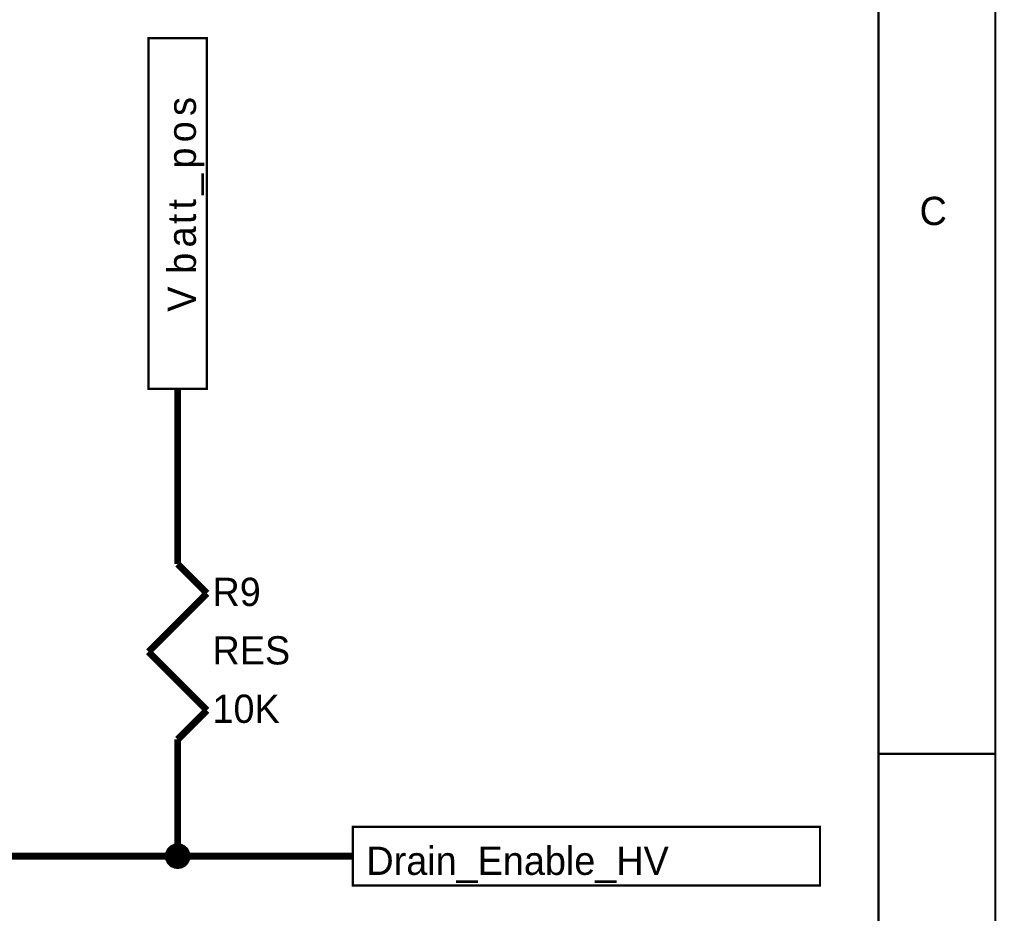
# Model space of a CAD drawing. Header units: millimetres. Extents: x 0 to 9.5, y 0 to 7.5.
# Drawn here: x 7.829 to 9.502, y 1.602 to 3.132 of the extents above; entities that cross this region are included whole.
import ezdxf

# ---------------------------------------------------------------- set-up
doc = ezdxf.new("R2010")
doc.units = ezdxf.units.MM
doc.header["$MEASUREMENT"] = 0
doc.layers.add('Sheet', color=255, linetype='Continuous')

msp = doc.modelspace()

# ---------------------------------------------------------------- linework, layer by layer
at = {"layer": 'Sheet', "const_width": 0.0039}
for points in [[(0.0008, 7.5), (0.0008, 0), (9.4996, 0), (9.4996, 7.5), (0.0008, 7.5), (0.0008, 7.5)], [(0.0008, 7.5), (9.4996, 7.5), (9.4996, 0), (0.0008, 0), (0.0008, 7.5)], [(0.2009, 7.2999), (0.2009, 0.1997), (9.2995, 0.1997), (9.2995, 7.2999), (0.2009, 7.2999), (0.2009, 7.2999)], [(0.2009, 7.2999), (9.2995, 7.2999), (9.2995, 0.1997), (0.2009, 0.1997), (0.2009, 7.2999)], [(8.0497, 3.1), (8.0497, 2.5), (8.1497, 2.5), (8.1497, 3.1), (8.0497, 3.1), (8.0497, 3.1)], [(8.1497, 2.5), (8.0497, 2.5), (8.0497, 3.1), (8.1497, 3.1), (8.1497, 2.5)], [(8.3998, 1.7499), (8.3998, 1.6498), (9.1994, 1.6498), (9.1994, 1.7499), (8.3998, 1.7499), (8.3998, 1.7499)], [(8.3998, 1.6498), (8.3998, 1.7499), (9.1994, 1.7499), (9.1994, 1.6498), (8.3998, 1.6498)]]:
    msp.add_lwpolyline(points, close=True, dxfattribs=at)
at = {"layer": 'Sheet'}
for points, const_width in [([(8.0997, 2.2999), (8.0997, 2.5)], 0.0118), ([(8.0997, 2.1998), (8.0997, 2.2999)], 0.0118), ([(8.1497, 2.1498), (8.0997, 2.1998)], 0.0118), ([(8.0497, 2.0497), (8.1497, 2.1498)], 0.0118), ([(8.1497, 1.9496), (8.0497, 2.0497)], 0.0118), ([(8.0997, 1.8996), (8.1497, 1.9496)], 0.0118), ([(8.0997, 1.8996), (8.0997, 1.7999)], 0.0118), ([(9.4996, 1.875), (9.2995, 1.875)], 0.0039), ([(8.0997, 1.7999), (8.0997, 1.6999), (8.3998, 1.6999)], 0.0118), ([(8.0797, 1.6999), (8.0797, 1.7007), (8.0797, 1.702), (8.0801, 1.7028), (8.0801, 1.7041), (8.0805, 1.7049), (8.0805, 1.7057), (8.0809, 1.7066), (8.0813, 1.7074), (8.0818, 1.7086), (8.0822, 1.7095), (8.0826, 1.7103), (8.083, 1.7111), (8.0838, 1.712), (8.0843, 1.7124), (8.0851, 1.7132), (8.0855, 1.7141), (8.0863, 1.7145), (8.0872, 1.7153), (8.0876, 1.7157), (8.0884, 1.7166), (8.0893, 1.717), (8.0901, 1.7174), (8.0909, 1.7178), (8.0922, 1.7182), (8.093, 1.7186), (8.0938, 1.7191), (8.0947, 1.7191), (8.0955, 1.7195), (8.0968, 1.7195), (8.0976, 1.7199), (8.0988, 1.7199), (8.0997, 1.7199)], 0.0039), ([(8.0797, 1.6999), (8.0797, 1.7007), (8.0797, 1.702), (8.0801, 1.7028), (8.0801, 1.7041), (8.0805, 1.7049), (8.0805, 1.7057), (8.0809, 1.7066), (8.0813, 1.7074), (8.0818, 1.7086), (8.0822, 1.7095), (8.0826, 1.7103), (8.083, 1.7111), (8.0838, 1.712), (8.0843, 1.7124), (8.0851, 1.7132), (8.0855, 1.7141), (8.0863, 1.7145), (8.0872, 1.7153), (8.0876, 1.7157), (8.0884, 1.7166), (8.0893, 1.717), (8.0901, 1.7174), (8.0909, 1.7178), (8.0922, 1.7182), (8.093, 1.7186), (8.0938, 1.7191), (8.0947, 1.7191), (8.0955, 1.7195), (8.0968, 1.7195), (8.0976, 1.7199), (8.0988, 1.7199), (8.0997, 1.7199)], 0.0039), ([(8.0797, 1.6999), (8.0797, 1.7007), (8.0797, 1.702), (8.0801, 1.7028), (8.0801, 1.7041), (8.0805, 1.7049), (8.0805, 1.7057), (8.0809, 1.7066), (8.0813, 1.7074), (8.0818, 1.7086), (8.0822, 1.7095), (8.0826, 1.7103), (8.083, 1.7111), (8.0838, 1.712), (8.0843, 1.7124), (8.0851, 1.7132), (8.0855, 1.7141), (8.0863, 1.7145), (8.0872, 1.7153), (8.0876, 1.7157), (8.0884, 1.7166), (8.0893, 1.717), (8.0901, 1.7174), (8.0909, 1.7178), (8.0922, 1.7182), (8.093, 1.7186), (8.0938, 1.7191), (8.0947, 1.7191), (8.0955, 1.7195), (8.0968, 1.7195), (8.0976, 1.7199), (8.0988, 1.7199), (8.0997, 1.7199)], 0.0039), ([(8.0797, 1.6999), (8.0797, 1.7007), (8.0797, 1.702), (8.0801, 1.7028), (8.0801, 1.7041), (8.0805, 1.7049), (8.0805, 1.7057), (8.0809, 1.7066), (8.0813, 1.7074), (8.0818, 1.7086), (8.0822, 1.7095), (8.0826, 1.7103), (8.083, 1.7111), (8.0838, 1.712), (8.0843, 1.7124), (8.0851, 1.7132), (8.0855, 1.7141), (8.0863, 1.7145), (8.0872, 1.7153), (8.0876, 1.7157), (8.0884, 1.7166), (8.0893, 1.717), (8.0901, 1.7174), (8.0909, 1.7178), (8.0922, 1.7182), (8.093, 1.7186), (8.0938, 1.7191), (8.0947, 1.7191), (8.0955, 1.7195), (8.0968, 1.7195), (8.0976, 1.7199), (8.0988, 1.7199), (8.0997, 1.7199)], 0.0039), ([(8.0797, 1.6999), (8.0797, 1.7007), (8.0797, 1.702), (8.0801, 1.7028), (8.0801, 1.7041), (8.0805, 1.7049), (8.0805, 1.7057), (8.0809, 1.7066), (8.0813, 1.7074), (8.0818, 1.7086), (8.0822, 1.7095), (8.0826, 1.7103), (8.083, 1.7111), (8.0838, 1.712), (8.0843, 1.7124), (8.0851, 1.7132), (8.0855, 1.7141), (8.0863, 1.7145), (8.0872, 1.7153), (8.0876, 1.7157), (8.0884, 1.7166), (8.0893, 1.717), (8.0901, 1.7174), (8.0909, 1.7178), (8.0922, 1.7182), (8.093, 1.7186), (8.0938, 1.7191), (8.0947, 1.7191), (8.0955, 1.7195), (8.0968, 1.7195), (8.0976, 1.7199), (8.0988, 1.7199), (8.0997, 1.7199)], 0.0039), ([(8.0797, 1.6999), (8.0797, 1.7007), (8.0797, 1.702), (8.0801, 1.7028), (8.0801, 1.7041), (8.0805, 1.7049), (8.0805, 1.7057), (8.0809, 1.7066), (8.0813, 1.7074), (8.0818, 1.7086), (8.0822, 1.7095), (8.0826, 1.7103), (8.083, 1.7111), (8.0838, 1.712), (8.0843, 1.7124), (8.0851, 1.7132), (8.0855, 1.7141), (8.0863, 1.7145), (8.0872, 1.7153), (8.0876, 1.7157), (8.0884, 1.7166), (8.0893, 1.717), (8.0901, 1.7174), (8.0909, 1.7178), (8.0922, 1.7182), (8.093, 1.7186), (8.0938, 1.7191), (8.0947, 1.7191), (8.0955, 1.7195), (8.0968, 1.7195), (8.0976, 1.7199), (8.0988, 1.7199), (8.0997, 1.7199)], 0.0039), ([(8.0797, 1.6999), (8.0797, 1.7007), (8.0797, 1.702), (8.0801, 1.7028), (8.0801, 1.7041), (8.0805, 1.7049), (8.0805, 1.7057), (8.0809, 1.7066), (8.0813, 1.7074), (8.0818, 1.7086), (8.0822, 1.7095), (8.0826, 1.7103), (8.083, 1.7111), (8.0838, 1.712), (8.0843, 1.7124), (8.0851, 1.7132), (8.0855, 1.7141), (8.0863, 1.7145), (8.0872, 1.7153), (8.0876, 1.7157), (8.0884, 1.7166), (8.0893, 1.717), (8.0901, 1.7174), (8.0909, 1.7178), (8.0922, 1.7182), (8.093, 1.7186), (8.0938, 1.7191), (8.0947, 1.7191), (8.0955, 1.7195), (8.0968, 1.7195), (8.0976, 1.7199), (8.0988, 1.7199), (8.0997, 1.7199)], 0.0039), ([(8.0797, 1.6999), (8.0797, 1.7007), (8.0797, 1.702), (8.0801, 1.7028), (8.0801, 1.7041), (8.0805, 1.7049), (8.0805, 1.7057), (8.0809, 1.7066), (8.0813, 1.7074), (8.0818, 1.7086), (8.0822, 1.7095), (8.0826, 1.7103), (8.083, 1.7111), (8.0838, 1.712), (8.0843, 1.7124), (8.0851, 1.7132), (8.0855, 1.7141), (8.0863, 1.7145), (8.0872, 1.7153), (8.0876, 1.7157), (8.0884, 1.7166), (8.0893, 1.717), (8.0901, 1.7174), (8.0909, 1.7178), (8.0922, 1.7182), (8.093, 1.7186), (8.0938, 1.7191), (8.0947, 1.7191), (8.0955, 1.7195), (8.0968, 1.7195), (8.0976, 1.7199), (8.0988, 1.7199), (8.0997, 1.7199)], 0.0039), ([(8.0997, 1.7199), (8.0997, 1.7199)], 0.0039), ([(8.0997, 1.7199), (8.1009, 1.7199), (8.1018, 1.7199), (8.1026, 1.7195), (8.1038, 1.7195), (8.1047, 1.7191), (8.1055, 1.7191), (8.1068, 1.7186), (8.1076, 1.7182), (8.1084, 1.7178), (8.1093, 1.7174), (8.1101, 1.717), (8.1109, 1.7166), (8.1118, 1.7157), (8.1126, 1.7153), (8.113, 1.7145), (8.1139, 1.7141), (8.1147, 1.7132), (8.1151, 1.7124), (8.1159, 1.712), (8.1164, 1.7111), (8.1168, 1.7103), (8.1172, 1.7095), (8.1176, 1.7086), (8.118, 1.7074), (8.1184, 1.7066), (8.1189, 1.7057), (8.1193, 1.7049), (8.1193, 1.7041), (8.1193, 1.7028), (8.1197, 1.702), (8.1197, 1.7007), (8.1197, 1.6999)], 0.0039), ([(8.0997, 1.7199), (8.0997, 1.7199)], 0.0039), ([(8.0997, 1.7199), (8.1009, 1.7199), (8.1018, 1.7199), (8.1026, 1.7195), (8.1038, 1.7195), (8.1047, 1.7191), (8.1055, 1.7191), (8.1068, 1.7186), (8.1076, 1.7182), (8.1084, 1.7178), (8.1093, 1.7174), (8.1101, 1.717), (8.1109, 1.7166), (8.1118, 1.7157), (8.1126, 1.7153), (8.113, 1.7145), (8.1139, 1.7141), (8.1147, 1.7132), (8.1151, 1.7124), (8.1159, 1.712), (8.1164, 1.7111), (8.1168, 1.7103), (8.1172, 1.7095), (8.1176, 1.7086), (8.118, 1.7074), (8.1184, 1.7066), (8.1189, 1.7057), (8.1193, 1.7049), (8.1193, 1.7041), (8.1193, 1.7028), (8.1197, 1.702), (8.1197, 1.7007), (8.1197, 1.6999)], 0.0039), ([(8.0997, 1.7199), (8.0997, 1.7199)], 0.0039), ([(8.0997, 1.7199), (8.1009, 1.7199), (8.1018, 1.7199), (8.1026, 1.7195), (8.1038, 1.7195), (8.1047, 1.7191), (8.1055, 1.7191), (8.1068, 1.7186), (8.1076, 1.7182), (8.1084, 1.7178), (8.1093, 1.7174), (8.1101, 1.717), (8.1109, 1.7166), (8.1118, 1.7157), (8.1126, 1.7153), (8.113, 1.7145), (8.1139, 1.7141), (8.1147, 1.7132), (8.1151, 1.7124), (8.1159, 1.712), (8.1164, 1.7111), (8.1168, 1.7103), (8.1172, 1.7095), (8.1176, 1.7086), (8.118, 1.7074), (8.1184, 1.7066), (8.1189, 1.7057), (8.1193, 1.7049), (8.1193, 1.7041), (8.1193, 1.7028), (8.1197, 1.702), (8.1197, 1.7007), (8.1197, 1.6999)], 0.0039), ([(8.0997, 1.7199), (8.0997, 1.7199)], 0.0039), ([(8.0997, 1.7199), (8.1009, 1.7199), (8.1018, 1.7199), (8.1026, 1.7195), (8.1038, 1.7195), (8.1047, 1.7191), (8.1055, 1.7191), (8.1068, 1.7186), (8.1076, 1.7182), (8.1084, 1.7178), (8.1093, 1.7174), (8.1101, 1.717), (8.1109, 1.7166), (8.1118, 1.7157), (8.1126, 1.7153), (8.113, 1.7145), (8.1139, 1.7141), (8.1147, 1.7132), (8.1151, 1.7124), (8.1159, 1.712), (8.1164, 1.7111), (8.1168, 1.7103), (8.1172, 1.7095), (8.1176, 1.7086), (8.118, 1.7074), (8.1184, 1.7066), (8.1189, 1.7057), (8.1193, 1.7049), (8.1193, 1.7041), (8.1193, 1.7028), (8.1197, 1.702), (8.1197, 1.7007), (8.1197, 1.6999)], 0.0039), ([(8.0997, 1.7199), (8.0997, 1.7199)], 0.0039), ([(8.0997, 1.7199), (8.1009, 1.7199), (8.1018, 1.7199), (8.1026, 1.7195), (8.1038, 1.7195), (8.1047, 1.7191), (8.1055, 1.7191), (8.1068, 1.7186), (8.1076, 1.7182), (8.1084, 1.7178), (8.1093, 1.7174), (8.1101, 1.717), (8.1109, 1.7166), (8.1118, 1.7157), (8.1126, 1.7153), (8.113, 1.7145), (8.1139, 1.7141), (8.1147, 1.7132), (8.1151, 1.7124), (8.1159, 1.712), (8.1164, 1.7111), (8.1168, 1.7103), (8.1172, 1.7095), (8.1176, 1.7086), (8.118, 1.7074), (8.1184, 1.7066), (8.1189, 1.7057), (8.1193, 1.7049), (8.1193, 1.7041), (8.1193, 1.7028), (8.1197, 1.702), (8.1197, 1.7007), (8.1197, 1.6999)], 0.0039), ([(8.0997, 1.7199), (8.0997, 1.7199)], 0.0039), ([(8.0997, 1.7199), (8.1009, 1.7199), (8.1018, 1.7199), (8.1026, 1.7195), (8.1038, 1.7195), (8.1047, 1.7191), (8.1055, 1.7191), (8.1068, 1.7186), (8.1076, 1.7182), (8.1084, 1.7178), (8.1093, 1.7174), (8.1101, 1.717), (8.1109, 1.7166), (8.1118, 1.7157), (8.1126, 1.7153), (8.113, 1.7145), (8.1139, 1.7141), (8.1147, 1.7132), (8.1151, 1.7124), (8.1159, 1.712), (8.1164, 1.7111), (8.1168, 1.7103), (8.1172, 1.7095), (8.1176, 1.7086), (8.118, 1.7074), (8.1184, 1.7066), (8.1189, 1.7057), (8.1193, 1.7049), (8.1193, 1.7041), (8.1193, 1.7028), (8.1197, 1.702), (8.1197, 1.7007), (8.1197, 1.6999)], 0.0039), ([(8.0997, 1.7199), (8.0997, 1.7199)], 0.0039), ([(8.0997, 1.7199), (8.1009, 1.7199), (8.1018, 1.7199), (8.1026, 1.7195), (8.1038, 1.7195), (8.1047, 1.7191), (8.1055, 1.7191), (8.1068, 1.7186), (8.1076, 1.7182), (8.1084, 1.7178), (8.1093, 1.7174), (8.1101, 1.717), (8.1109, 1.7166), (8.1118, 1.7157), (8.1126, 1.7153), (8.113, 1.7145), (8.1139, 1.7141), (8.1147, 1.7132), (8.1151, 1.7124), (8.1159, 1.712), (8.1164, 1.7111), (8.1168, 1.7103), (8.1172, 1.7095), (8.1176, 1.7086), (8.118, 1.7074), (8.1184, 1.7066), (8.1189, 1.7057), (8.1193, 1.7049), (8.1193, 1.7041), (8.1193, 1.7028), (8.1197, 1.702), (8.1197, 1.7007), (8.1197, 1.6999)], 0.0039), ([(8.0997, 1.7199), (8.0997, 1.7199)], 0.0039), ([(8.0997, 1.7199), (8.1009, 1.7199), (8.1018, 1.7199), (8.1026, 1.7195), (8.1038, 1.7195), (8.1047, 1.7191), (8.1055, 1.7191), (8.1068, 1.7186), (8.1076, 1.7182), (8.1084, 1.7178), (8.1093, 1.7174), (8.1101, 1.717), (8.1109, 1.7166), (8.1118, 1.7157), (8.1126, 1.7153), (8.113, 1.7145), (8.1139, 1.7141), (8.1147, 1.7132), (8.1151, 1.7124), (8.1159, 1.712), (8.1164, 1.7111), (8.1168, 1.7103), (8.1172, 1.7095), (8.1176, 1.7086), (8.118, 1.7074), (8.1184, 1.7066), (8.1189, 1.7057), (8.1193, 1.7049), (8.1193, 1.7041), (8.1193, 1.7028), (8.1197, 1.702), (8.1197, 1.7007), (8.1197, 1.6999)], 0.0039), ([(7.7999, 1.6999), (8.0997, 1.6999)], 0.0118), ([(8.0997, 1.6799), (8.0988, 1.6799), (8.0976, 1.6799), (8.0968, 1.6803), (8.0955, 1.6803), (8.0947, 1.6803), (8.0938, 1.6807), (8.093, 1.6811), (8.0922, 1.6815), (8.0909, 1.682), (8.0901, 1.6824), (8.0893, 1.6828), (8.0884, 1.6832), (8.0876, 1.6836), (8.0872, 1.6845), (8.0863, 1.6849), (8.0855, 1.6857), (8.0851, 1.6865), (8.0843, 1.687), (8.0838, 1.6878), (8.083, 1.6886), (8.0826, 1.6895), (8.0822, 1.6903), (8.0818, 1.6911), (8.0813, 1.692), (8.0809, 1.6928), (8.0805, 1.694), (8.0805, 1.6949), (8.0801, 1.6957), (8.0801, 1.697), (8.0797, 1.6978), (8.0797, 1.6986), (8.0797, 1.6999)], 0.0039), ([(8.0797, 1.6999), (8.0797, 1.6999)], 0.0039), ([(8.0997, 1.6799), (8.0988, 1.6799), (8.0976, 1.6799), (8.0968, 1.6803), (8.0955, 1.6803), (8.0947, 1.6803), (8.0938, 1.6807), (8.093, 1.6811), (8.0922, 1.6815), (8.0909, 1.682), (8.0901, 1.6824), (8.0893, 1.6828), (8.0884, 1.6832), (8.0876, 1.6836), (8.0872, 1.6845), (8.0863, 1.6849), (8.0855, 1.6857), (8.0851, 1.6865), (8.0843, 1.687), (8.0838, 1.6878), (8.083, 1.6886), (8.0826, 1.6895), (8.0822, 1.6903), (8.0818, 1.6911), (8.0813, 1.692), (8.0809, 1.6928), (8.0805, 1.694), (8.0805, 1.6949), (8.0801, 1.6957), (8.0801, 1.697), (8.0797, 1.6978), (8.0797, 1.6986), (8.0797, 1.6999)], 0.0039), ([(8.0797, 1.6999), (8.0797, 1.6999)], 0.0039), ([(8.0997, 1.6799), (8.0988, 1.6799), (8.0976, 1.6799), (8.0968, 1.6803), (8.0955, 1.6803), (8.0947, 1.6803), (8.0938, 1.6807), (8.093, 1.6811), (8.0922, 1.6815), (8.0909, 1.682), (8.0901, 1.6824), (8.0893, 1.6828), (8.0884, 1.6832), (8.0876, 1.6836), (8.0872, 1.6845), (8.0863, 1.6849), (8.0855, 1.6857), (8.0851, 1.6865), (8.0843, 1.687), (8.0838, 1.6878), (8.083, 1.6886), (8.0826, 1.6895), (8.0822, 1.6903), (8.0818, 1.6911), (8.0813, 1.692), (8.0809, 1.6928), (8.0805, 1.694), (8.0805, 1.6949), (8.0801, 1.6957), (8.0801, 1.697), (8.0797, 1.6978), (8.0797, 1.6986), (8.0797, 1.6999)], 0.0039), ([(8.0797, 1.6999), (8.0797, 1.6999)], 0.0039), ([(8.0997, 1.6799), (8.0988, 1.6799), (8.0976, 1.6799), (8.0968, 1.6803), (8.0955, 1.6803), (8.0947, 1.6803), (8.0938, 1.6807), (8.093, 1.6811), (8.0922, 1.6815), (8.0909, 1.682), (8.0901, 1.6824), (8.0893, 1.6828), (8.0884, 1.6832), (8.0876, 1.6836), (8.0872, 1.6845), (8.0863, 1.6849), (8.0855, 1.6857), (8.0851, 1.6865), (8.0843, 1.687), (8.0838, 1.6878), (8.083, 1.6886), (8.0826, 1.6895), (8.0822, 1.6903), (8.0818, 1.6911), (8.0813, 1.692), (8.0809, 1.6928), (8.0805, 1.694), (8.0805, 1.6949), (8.0801, 1.6957), (8.0801, 1.697), (8.0797, 1.6978), (8.0797, 1.6986), (8.0797, 1.6999)], 0.0039), ([(8.0797, 1.6999), (8.0797, 1.6999)], 0.0039), ([(8.0997, 1.6799), (8.0988, 1.6799), (8.0976, 1.6799), (8.0968, 1.6803), (8.0955, 1.6803), (8.0947, 1.6803), (8.0938, 1.6807), (8.093, 1.6811), (8.0922, 1.6815), (8.0909, 1.682), (8.0901, 1.6824), (8.0893, 1.6828), (8.0884, 1.6832), (8.0876, 1.6836), (8.0872, 1.6845), (8.0863, 1.6849), (8.0855, 1.6857), (8.0851, 1.6865), (8.0843, 1.687), (8.0838, 1.6878), (8.083, 1.6886), (8.0826, 1.6895), (8.0822, 1.6903), (8.0818, 1.6911), (8.0813, 1.692), (8.0809, 1.6928), (8.0805, 1.694), (8.0805, 1.6949), (8.0801, 1.6957), (8.0801, 1.697), (8.0797, 1.6978), (8.0797, 1.6986), (8.0797, 1.6999)], 0.0039), ([(8.0797, 1.6999), (8.0797, 1.6999)], 0.0039), ([(8.0997, 1.6799), (8.0988, 1.6799), (8.0976, 1.6799), (8.0968, 1.6803), (8.0955, 1.6803), (8.0947, 1.6803), (8.0938, 1.6807), (8.093, 1.6811), (8.0922, 1.6815), (8.0909, 1.682), (8.0901, 1.6824), (8.0893, 1.6828), (8.0884, 1.6832), (8.0876, 1.6836), (8.0872, 1.6845), (8.0863, 1.6849), (8.0855, 1.6857), (8.0851, 1.6865), (8.0843, 1.687), (8.0838, 1.6878), (8.083, 1.6886), (8.0826, 1.6895), (8.0822, 1.6903), (8.0818, 1.6911), (8.0813, 1.692), (8.0809, 1.6928), (8.0805, 1.694), (8.0805, 1.6949), (8.0801, 1.6957), (8.0801, 1.697), (8.0797, 1.6978), (8.0797, 1.6986), (8.0797, 1.6999)], 0.0039), ([(8.0797, 1.6999), (8.0797, 1.6999)], 0.0039), ([(8.0997, 1.6799), (8.0988, 1.6799), (8.0976, 1.6799), (8.0968, 1.6803), (8.0955, 1.6803), (8.0947, 1.6803), (8.0938, 1.6807), (8.093, 1.6811), (8.0922, 1.6815), (8.0909, 1.682), (8.0901, 1.6824), (8.0893, 1.6828), (8.0884, 1.6832), (8.0876, 1.6836), (8.0872, 1.6845), (8.0863, 1.6849), (8.0855, 1.6857), (8.0851, 1.6865), (8.0843, 1.687), (8.0838, 1.6878), (8.083, 1.6886), (8.0826, 1.6895), (8.0822, 1.6903), (8.0818, 1.6911), (8.0813, 1.692), (8.0809, 1.6928), (8.0805, 1.694), (8.0805, 1.6949), (8.0801, 1.6957), (8.0801, 1.697), (8.0797, 1.6978), (8.0797, 1.6986), (8.0797, 1.6999)], 0.0039), ([(8.0797, 1.6999), (8.0797, 1.6999)], 0.0039), ([(8.0997, 1.6799), (8.0988, 1.6799), (8.0976, 1.6799), (8.0968, 1.6803), (8.0955, 1.6803), (8.0947, 1.6803), (8.0938, 1.6807), (8.093, 1.6811), (8.0922, 1.6815), (8.0909, 1.682), (8.0901, 1.6824), (8.0893, 1.6828), (8.0884, 1.6832), (8.0876, 1.6836), (8.0872, 1.6845), (8.0863, 1.6849), (8.0855, 1.6857), (8.0851, 1.6865), (8.0843, 1.687), (8.0838, 1.6878), (8.083, 1.6886), (8.0826, 1.6895), (8.0822, 1.6903), (8.0818, 1.6911), (8.0813, 1.692), (8.0809, 1.6928), (8.0805, 1.694), (8.0805, 1.6949), (8.0801, 1.6957), (8.0801, 1.697), (8.0797, 1.6978), (8.0797, 1.6986), (8.0797, 1.6999)], 0.0039), ([(8.0797, 1.6999), (8.0797, 1.6999)], 0.0039), ([(8.1197, 1.6999), (8.1197, 1.6986), (8.1197, 1.6978), (8.1193, 1.697), (8.1193, 1.6957), (8.1193, 1.6949), (8.1189, 1.694), (8.1184, 1.6928), (8.118, 1.692), (8.1176, 1.6911), (8.1172, 1.6903), (8.1168, 1.6895), (8.1164, 1.6886), (8.1159, 1.6878), (8.1151, 1.687), (8.1147, 1.6865), (8.1139, 1.6857), (8.113, 1.6849), (8.1126, 1.6845), (8.1118, 1.6836), (8.1109, 1.6832), (8.1101, 1.6828), (8.1093, 1.6824), (8.1084, 1.682), (8.1076, 1.6815), (8.1068, 1.6811), (8.1055, 1.6807), (8.1047, 1.6803), (8.1038, 1.6803), (8.1026, 1.6803), (8.1018, 1.6799), (8.1009, 1.6799), (8.0997, 1.6799)], 0.0039), ([(8.1197, 1.6999), (8.1197, 1.6986), (8.1197, 1.6978), (8.1193, 1.697), (8.1193, 1.6957), (8.1193, 1.6949), (8.1189, 1.694), (8.1184, 1.6928), (8.118, 1.692), (8.1176, 1.6911), (8.1172, 1.6903), (8.1168, 1.6895), (8.1164, 1.6886), (8.1159, 1.6878), (8.1151, 1.687), (8.1147, 1.6865), (8.1139, 1.6857), (8.113, 1.6849), (8.1126, 1.6845), (8.1118, 1.6836), (8.1109, 1.6832), (8.1101, 1.6828), (8.1093, 1.6824), (8.1084, 1.682), (8.1076, 1.6815), (8.1068, 1.6811), (8.1055, 1.6807), (8.1047, 1.6803), (8.1038, 1.6803), (8.1026, 1.6803), (8.1018, 1.6799), (8.1009, 1.6799), (8.0997, 1.6799)], 0.0039), ([(8.1197, 1.6999), (8.1197, 1.6986), (8.1197, 1.6978), (8.1193, 1.697), (8.1193, 1.6957), (8.1193, 1.6949), (8.1189, 1.694), (8.1184, 1.6928), (8.118, 1.692), (8.1176, 1.6911), (8.1172, 1.6903), (8.1168, 1.6895), (8.1164, 1.6886), (8.1159, 1.6878), (8.1151, 1.687), (8.1147, 1.6865), (8.1139, 1.6857), (8.113, 1.6849), (8.1126, 1.6845), (8.1118, 1.6836), (8.1109, 1.6832), (8.1101, 1.6828), (8.1093, 1.6824), (8.1084, 1.682), (8.1076, 1.6815), (8.1068, 1.6811), (8.1055, 1.6807), (8.1047, 1.6803), (8.1038, 1.6803), (8.1026, 1.6803), (8.1018, 1.6799), (8.1009, 1.6799), (8.0997, 1.6799)], 0.0039), ([(8.1197, 1.6999), (8.1197, 1.6986), (8.1197, 1.6978), (8.1193, 1.697), (8.1193, 1.6957), (8.1193, 1.6949), (8.1189, 1.694), (8.1184, 1.6928), (8.118, 1.692), (8.1176, 1.6911), (8.1172, 1.6903), (8.1168, 1.6895), (8.1164, 1.6886), (8.1159, 1.6878), (8.1151, 1.687), (8.1147, 1.6865), (8.1139, 1.6857), (8.113, 1.6849), (8.1126, 1.6845), (8.1118, 1.6836), (8.1109, 1.6832), (8.1101, 1.6828), (8.1093, 1.6824), (8.1084, 1.682), (8.1076, 1.6815), (8.1068, 1.6811), (8.1055, 1.6807), (8.1047, 1.6803), (8.1038, 1.6803), (8.1026, 1.6803), (8.1018, 1.6799), (8.1009, 1.6799), (8.0997, 1.6799)], 0.0039), ([(8.1197, 1.6999), (8.1197, 1.6986), (8.1197, 1.6978), (8.1193, 1.697), (8.1193, 1.6957), (8.1193, 1.6949), (8.1189, 1.694), (8.1184, 1.6928), (8.118, 1.692), (8.1176, 1.6911), (8.1172, 1.6903), (8.1168, 1.6895), (8.1164, 1.6886), (8.1159, 1.6878), (8.1151, 1.687), (8.1147, 1.6865), (8.1139, 1.6857), (8.113, 1.6849), (8.1126, 1.6845), (8.1118, 1.6836), (8.1109, 1.6832), (8.1101, 1.6828), (8.1093, 1.6824), (8.1084, 1.682), (8.1076, 1.6815), (8.1068, 1.6811), (8.1055, 1.6807), (8.1047, 1.6803), (8.1038, 1.6803), (8.1026, 1.6803), (8.1018, 1.6799), (8.1009, 1.6799), (8.0997, 1.6799)], 0.0039), ([(8.1197, 1.6999), (8.1197, 1.6986), (8.1197, 1.6978), (8.1193, 1.697), (8.1193, 1.6957), (8.1193, 1.6949), (8.1189, 1.694), (8.1184, 1.6928), (8.118, 1.692), (8.1176, 1.6911), (8.1172, 1.6903), (8.1168, 1.6895), (8.1164, 1.6886), (8.1159, 1.6878), (8.1151, 1.687), (8.1147, 1.6865), (8.1139, 1.6857), (8.113, 1.6849), (8.1126, 1.6845), (8.1118, 1.6836), (8.1109, 1.6832), (8.1101, 1.6828), (8.1093, 1.6824), (8.1084, 1.682), (8.1076, 1.6815), (8.1068, 1.6811), (8.1055, 1.6807), (8.1047, 1.6803), (8.1038, 1.6803), (8.1026, 1.6803), (8.1018, 1.6799), (8.1009, 1.6799), (8.0997, 1.6799)], 0.0039), ([(8.1197, 1.6999), (8.1197, 1.6986), (8.1197, 1.6978), (8.1193, 1.697), (8.1193, 1.6957), (8.1193, 1.6949), (8.1189, 1.694), (8.1184, 1.6928), (8.118, 1.692), (8.1176, 1.6911), (8.1172, 1.6903), (8.1168, 1.6895), (8.1164, 1.6886), (8.1159, 1.6878), (8.1151, 1.687), (8.1147, 1.6865), (8.1139, 1.6857), (8.113, 1.6849), (8.1126, 1.6845), (8.1118, 1.6836), (8.1109, 1.6832), (8.1101, 1.6828), (8.1093, 1.6824), (8.1084, 1.682), (8.1076, 1.6815), (8.1068, 1.6811), (8.1055, 1.6807), (8.1047, 1.6803), (8.1038, 1.6803), (8.1026, 1.6803), (8.1018, 1.6799), (8.1009, 1.6799), (8.0997, 1.6799)], 0.0039), ([(8.1197, 1.6999), (8.1197, 1.6986), (8.1197, 1.6978), (8.1193, 1.697), (8.1193, 1.6957), (8.1193, 1.6949), (8.1189, 1.694), (8.1184, 1.6928), (8.118, 1.692), (8.1176, 1.6911), (8.1172, 1.6903), (8.1168, 1.6895), (8.1164, 1.6886), (8.1159, 1.6878), (8.1151, 1.687), (8.1147, 1.6865), (8.1139, 1.6857), (8.113, 1.6849), (8.1126, 1.6845), (8.1118, 1.6836), (8.1109, 1.6832), (8.1101, 1.6828), (8.1093, 1.6824), (8.1084, 1.682), (8.1076, 1.6815), (8.1068, 1.6811), (8.1055, 1.6807), (8.1047, 1.6803), (8.1038, 1.6803), (8.1026, 1.6803), (8.1018, 1.6799), (8.1009, 1.6799), (8.0997, 1.6799)], 0.0039), ([(8.1197, 1.6999), (8.1197, 1.6999), (8.1197, 1.6999), (8.1197, 1.6999), (8.1197, 1.6999), (8.1197, 1.6999), (8.1197, 1.6999), (8.1197, 1.6999), (8.1197, 1.6999), (8.1197, 1.6999), (8.1197, 1.6999), (8.1197, 1.6999), (8.1197, 1.6999), (8.1197, 1.6999), (8.1197, 1.6999), (8.1197, 1.6999), (8.1197, 1.6999), (8.1197, 1.6999), (8.1197, 1.6999), (8.1197, 1.6999), (8.1197, 1.6999), (8.1197, 1.6999), (8.1197, 1.6999), (8.1197, 1.6999), (8.1197, 1.6999), (8.1197, 1.6999), (8.1197, 1.6999), (8.1197, 1.6999), (8.1197, 1.6999), (8.1197, 1.6999), (8.1197, 1.6999), (8.1197, 1.6999), (8.1197, 1.6999)], 0.0039), ([(8.1197, 1.6999), (8.1197, 1.6999)], 0.0039), ([(8.1197, 1.6999), (8.1197, 1.6999), (8.1197, 1.6999), (8.1197, 1.6999), (8.1197, 1.6999), (8.1197, 1.6999), (8.1197, 1.6999), (8.1197, 1.6999), (8.1197, 1.6999), (8.1197, 1.6999), (8.1197, 1.6999), (8.1197, 1.6999), (8.1197, 1.6999), (8.1197, 1.6999), (8.1197, 1.6999), (8.1197, 1.6999), (8.1197, 1.6999), (8.1197, 1.6999), (8.1197, 1.6999), (8.1197, 1.6999), (8.1197, 1.6999), (8.1197, 1.6999), (8.1197, 1.6999), (8.1197, 1.6999), (8.1197, 1.6999), (8.1197, 1.6999), (8.1197, 1.6999), (8.1197, 1.6999), (8.1197, 1.6999), (8.1197, 1.6999), (8.1197, 1.6999), (8.1197, 1.6999), (8.1197, 1.6999)], 0.0039), ([(8.1197, 1.6999), (8.1197, 1.6999)], 0.0039), ([(8.1197, 1.6999), (8.1197, 1.6999), (8.1197, 1.6999), (8.1197, 1.6999), (8.1197, 1.6999), (8.1197, 1.6999), (8.1197, 1.6999), (8.1197, 1.6999), (8.1197, 1.6999), (8.1197, 1.6999), (8.1197, 1.6999), (8.1197, 1.6999), (8.1197, 1.6999), (8.1197, 1.6999), (8.1197, 1.6999), (8.1197, 1.6999), (8.1197, 1.6999), (8.1197, 1.6999), (8.1197, 1.6999), (8.1197, 1.6999), (8.1197, 1.6999), (8.1197, 1.6999), (8.1197, 1.6999), (8.1197, 1.6999), (8.1197, 1.6999), (8.1197, 1.6999), (8.1197, 1.6999), (8.1197, 1.6999), (8.1197, 1.6999), (8.1197, 1.6999), (8.1197, 1.6999), (8.1197, 1.6999), (8.1197, 1.6999)], 0.0039), ([(8.1197, 1.6999), (8.1197, 1.6999)], 0.0039), ([(8.1197, 1.6999), (8.1197, 1.6999), (8.1197, 1.6999), (8.1197, 1.6999), (8.1197, 1.6999), (8.1197, 1.6999), (8.1197, 1.6999), (8.1197, 1.6999), (8.1197, 1.6999), (8.1197, 1.6999), (8.1197, 1.6999), (8.1197, 1.6999), (8.1197, 1.6999), (8.1197, 1.6999), (8.1197, 1.6999), (8.1197, 1.6999), (8.1197, 1.6999), (8.1197, 1.6999), (8.1197, 1.6999), (8.1197, 1.6999), (8.1197, 1.6999), (8.1197, 1.6999), (8.1197, 1.6999), (8.1197, 1.6999), (8.1197, 1.6999), (8.1197, 1.6999), (8.1197, 1.6999), (8.1197, 1.6999), (8.1197, 1.6999), (8.1197, 1.6999), (8.1197, 1.6999), (8.1197, 1.6999), (8.1197, 1.6999)], 0.0039), ([(8.1197, 1.6999), (8.1197, 1.6999)], 0.0039), ([(8.1197, 1.6999), (8.1197, 1.6999), (8.1197, 1.6999), (8.1197, 1.6999), (8.1197, 1.6999), (8.1197, 1.6999), (8.1197, 1.6999), (8.1197, 1.6999), (8.1197, 1.6999), (8.1197, 1.6999), (8.1197, 1.6999), (8.1197, 1.6999), (8.1197, 1.6999), (8.1197, 1.6999), (8.1197, 1.6999), (8.1197, 1.6999), (8.1197, 1.6999), (8.1197, 1.6999), (8.1197, 1.6999), (8.1197, 1.6999), (8.1197, 1.6999), (8.1197, 1.6999), (8.1197, 1.6999), (8.1197, 1.6999), (8.1197, 1.6999), (8.1197, 1.6999), (8.1197, 1.6999), (8.1197, 1.6999), (8.1197, 1.6999), (8.1197, 1.6999), (8.1197, 1.6999), (8.1197, 1.6999), (8.1197, 1.6999)], 0.0039), ([(8.1197, 1.6999), (8.1197, 1.6999)], 0.0039), ([(8.1197, 1.6999), (8.1197, 1.6999), (8.1197, 1.6999), (8.1197, 1.6999), (8.1197, 1.6999), (8.1197, 1.6999), (8.1197, 1.6999), (8.1197, 1.6999), (8.1197, 1.6999), (8.1197, 1.6999), (8.1197, 1.6999), (8.1197, 1.6999), (8.1197, 1.6999), (8.1197, 1.6999), (8.1197, 1.6999), (8.1197, 1.6999), (8.1197, 1.6999), (8.1197, 1.6999), (8.1197, 1.6999), (8.1197, 1.6999), (8.1197, 1.6999), (8.1197, 1.6999), (8.1197, 1.6999), (8.1197, 1.6999), (8.1197, 1.6999), (8.1197, 1.6999), (8.1197, 1.6999), (8.1197, 1.6999), (8.1197, 1.6999), (8.1197, 1.6999), (8.1197, 1.6999), (8.1197, 1.6999), (8.1197, 1.6999)], 0.0039), ([(8.1197, 1.6999), (8.1197, 1.6999)], 0.0039), ([(8.1197, 1.6999), (8.1197, 1.6999), (8.1197, 1.6999), (8.1197, 1.6999), (8.1197, 1.6999), (8.1197, 1.6999), (8.1197, 1.6999), (8.1197, 1.6999), (8.1197, 1.6999), (8.1197, 1.6999), (8.1197, 1.6999), (8.1197, 1.6999), (8.1197, 1.6999), (8.1197, 1.6999), (8.1197, 1.6999), (8.1197, 1.6999), (8.1197, 1.6999), (8.1197, 1.6999), (8.1197, 1.6999), (8.1197, 1.6999), (8.1197, 1.6999), (8.1197, 1.6999), (8.1197, 1.6999), (8.1197, 1.6999), (8.1197, 1.6999), (8.1197, 1.6999), (8.1197, 1.6999), (8.1197, 1.6999), (8.1197, 1.6999), (8.1197, 1.6999), (8.1197, 1.6999), (8.1197, 1.6999), (8.1197, 1.6999)], 0.0039), ([(8.1197, 1.6999), (8.1197, 1.6999)], 0.0039), ([(8.1197, 1.6999), (8.1197, 1.6999), (8.1197, 1.6999), (8.1197, 1.6999), (8.1197, 1.6999), (8.1197, 1.6999), (8.1197, 1.6999), (8.1197, 1.6999), (8.1197, 1.6999), (8.1197, 1.6999), (8.1197, 1.6999), (8.1197, 1.6999), (8.1197, 1.6999), (8.1197, 1.6999), (8.1197, 1.6999), (8.1197, 1.6999), (8.1197, 1.6999), (8.1197, 1.6999), (8.1197, 1.6999), (8.1197, 1.6999), (8.1197, 1.6999), (8.1197, 1.6999), (8.1197, 1.6999), (8.1197, 1.6999), (8.1197, 1.6999), (8.1197, 1.6999), (8.1197, 1.6999), (8.1197, 1.6999), (8.1197, 1.6999), (8.1197, 1.6999), (8.1197, 1.6999), (8.1197, 1.6999), (8.1197, 1.6999)], 0.0039), ([(8.1197, 1.6999), (8.1197, 1.6999)], 0.0039)]:
    msp.add_lwpolyline(points, dxfattribs=dict(at, const_width=const_width))
at = {"layer": 'Sheet', "const_width": 0.02}
msp.add_lwpolyline([(8.09, 1.7, 1), (8.11, 1.7, 1)], format="xyb", close=True, dxfattribs=at)

# ---------------------------------------------------------------- texts
at = {"layer": 'Sheet'}
for s, p in [('s', (8.1309, 2.967)), ('o', (8.1309, 2.9219)), ('p', (8.1309, 2.8769)), ('_', (8.1309, 2.8319)), ('t', (8.1309, 2.8069)), ('t', (8.1309, 2.7819)), ('a', (8.1309, 2.7418)), ('b', (8.1309, 2.6968)), ('V', (8.1309, 2.6318))]:
    msp.add_text(s, height=0.0484, rotation=90, dxfattribs=at).set_placement(p)
for s, height, p in [('C', 0.0484, (9.3699, 2.7802)), ('R9', 0.04837, (8.1593, 2.1281)), ('RES', 0.04837, (8.1593, 2.028)), ('10K', 0.04837, (8.1593, 1.928)), ('Drain_Enable_HV', 0.048366, (8.4228, 1.6678))]:
    msp.add_text(s, height=height, dxfattribs=at).set_placement(p)

doc.saveas('drawing.dxf')
